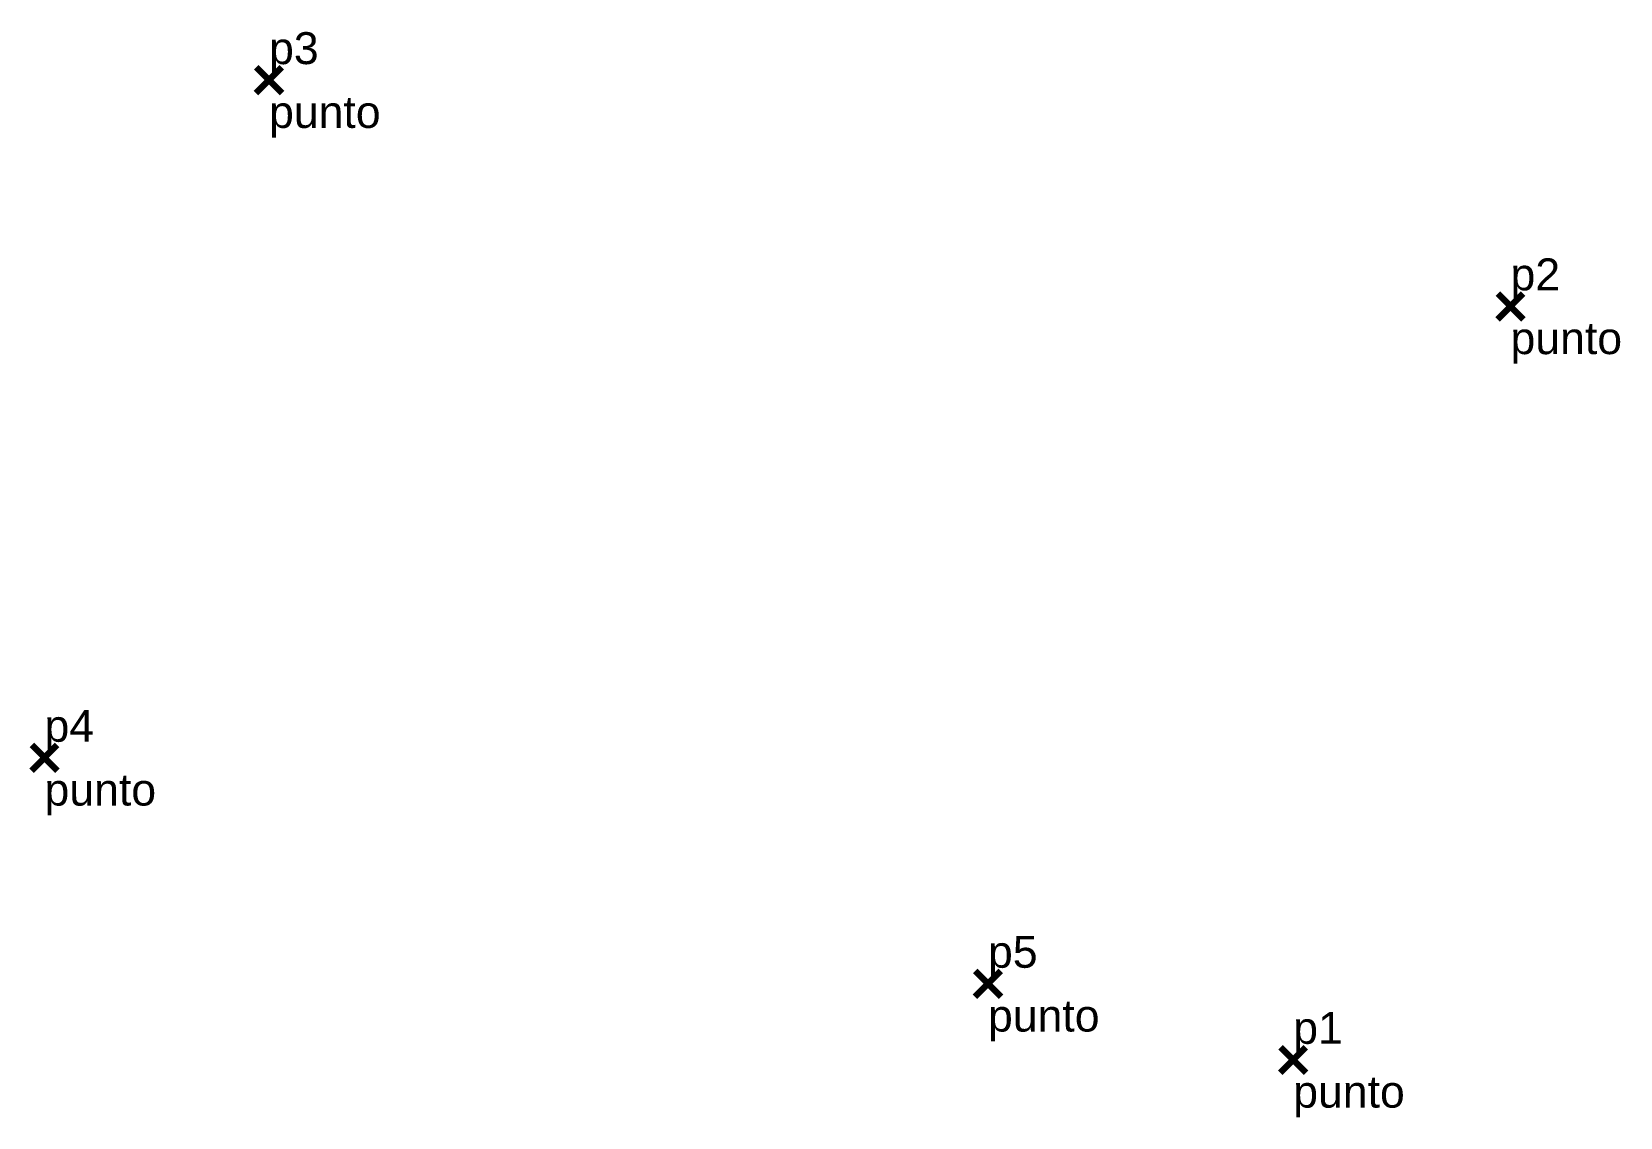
# Model space of a CAD drawing. Header units: millimetres. Extents: x 600942.8 to 601014.9, y 1330087.6 to 1330122.1.
# Drawn here: x 600942.76 to 600967.65, y 1330105.08 to 1330122.09 of the extents above; entities outside this region: 6.
import ezdxf

# ---------------------------------------------------------------- set-up
doc = ezdxf.new("R2010")
doc.units = ezdxf.units.MM
doc.header["$PDMODE"] = 3
doc.header["$PDSIZE"] = 0.2
doc.layers.add('entrada', color=174, linetype='CONTINUOUS', lineweight=100)
doc.layers.add('punto', color=174, linetype='CONTINUOUS', lineweight=100)
doc.styles.get("Standard").update_dxf_attribs({"font": 'arial.ttf', "width": 0.65})

msp = doc.modelspace()

# ---------------------------------------------------------------- linework, layer by layer
at = {"layer": 'entrada'}
for p in [(601012.569, 1330093.267, 214.125), (601010.542, 1330088.404, 214.282)]:
    msp.add_point(p, dxfattribs=at)
at = {"layer": 'punto'}
for p in [(600946.48, 1330121.336, 212.269), (600965.927, 1330117.791, 213.029), (600942.963, 1330110.716, 211.579), (600957.742, 1330107.174, 211.863), (600962.523, 1330105.982, 212.825)]:
    msp.add_point(p, dxfattribs=at)

# ---------------------------------------------------------------- texts
at = {"layer": 'entrada'}
for s, p in [('p6', (601012.569, 1330093.517)), ('entrada', (601012.569, 1330092.517)), ('p7', (601010.542, 1330088.654)), ('entrada', (601010.542, 1330087.654))]:
    msp.add_text(s, height=0.5, dxfattribs=at).set_placement(p)
at = {"layer": 'punto'}
for s, p in [('p3', (600946.48, 1330121.586)), ('punto', (600946.48, 1330120.586)), ('p2', (600965.927, 1330118.041)), ('punto', (600965.927, 1330117.041)), ('p4', (600942.963, 1330110.966)), ('punto', (600942.963, 1330109.966)), ('p5', (600957.742, 1330107.424)), ('punto', (600957.742, 1330106.424)), ('p1', (600962.523, 1330106.232)), ('punto', (600962.523, 1330105.232))]:
    msp.add_text(s, height=0.5, dxfattribs=at).set_placement(p)

doc.saveas('drawing.dxf')
